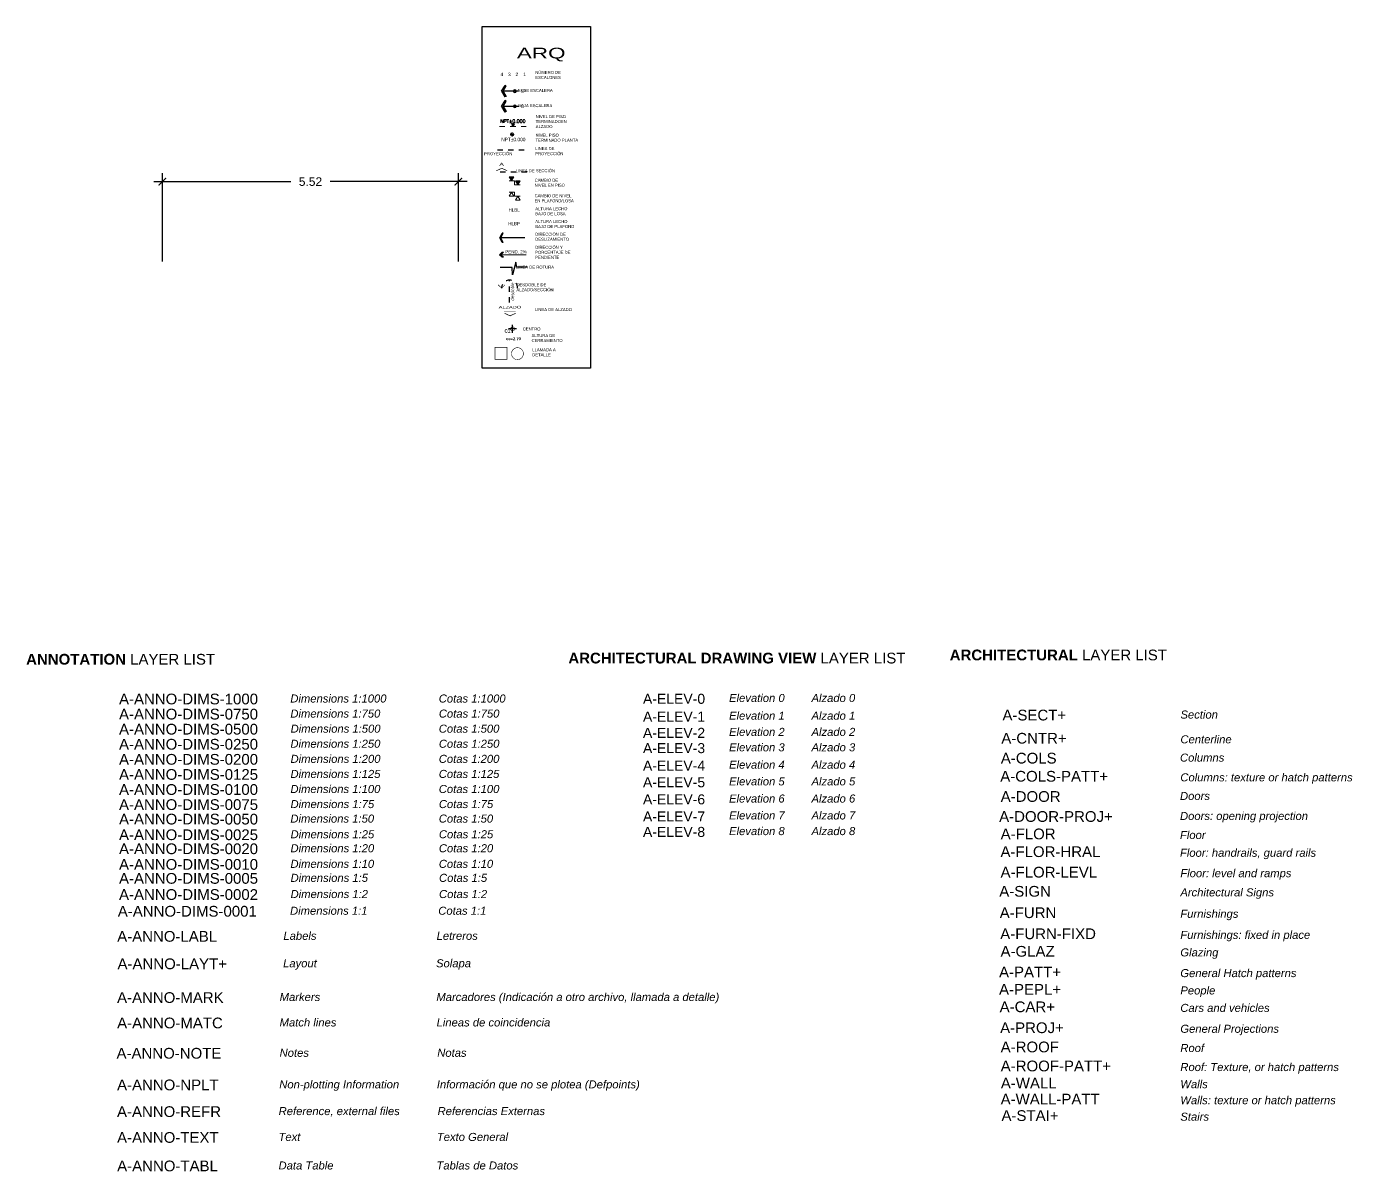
# Model space of a CAD drawing. Header units: metres. Extents: x 2618 to 2886, y 1654 to 1931.
# Drawn here: x 2834.36 to 2859.09, y 1714.72 to 1736.07 of the extents above; entities that cross this region are included whole.
import ezdxf
from ezdxf.enums import TextEntityAlignment as Align

# ---------------------------------------------------------------- set-up
doc = ezdxf.new("R2010")
doc.units = ezdxf.units.M
doc.header["$PDMODE"] = 35
for name, pattern in [('CENTER2', [28.575, 19.05, -3.175, 3.175, -3.175]), ('HIDDEN', [9.525, 6.35, -3.175]), ('HIDDEN2', [4.7625, 3.175, -1.5875])]:
    doc.linetypes.add(name, pattern=pattern)
for name, color, linetype in [('A-ANNO-DIMS-0001', 2, 'Continuous'), ('A-ANNO-DIMS-0002', 2, 'Continuous'), ('A-ANNO-DIMS-0005', 2, 'Continuous'), ('A-ANNO-DIMS-0010', 2, 'Continuous'), ('A-ANNO-DIMS-0020', 2, 'Continuous'), ('A-ANNO-DIMS-0025', 2, 'Continuous'), ('A-ANNO-DIMS-0050', 2, 'Continuous'), ('A-ANNO-DIMS-0075', 2, 'Continuous'), ('A-ANNO-DIMS-0100', 2, 'Continuous'), ('A-ANNO-DIMS-0125', 2, 'Continuous'), ('A-ANNO-DIMS-0200', 2, 'Continuous'), ('A-ANNO-DIMS-0250', 2, 'Continuous'), ('A-ANNO-DIMS-0500', 2, 'Continuous'), ('A-ANNO-DIMS-0750', 2, 'Continuous'), ('A-ANNO-DIMS-1000', 2, 'Continuous'), ('A-ANNO-LABL', 3, 'Continuous'), ('A-ANNO-LAYT+', 3, 'Continuous'), ('A-ANNO-MARK', 30, 'HIDDEN'), ('A-ANNO-MATC', 8, 'HIDDEN'), ('A-ANNO-REFR', 9, 'Continuous'), ('A-ANNO-TABL', 3, 'Continuous'), ('A-ANNO-TEXT', 3, 'Continuous'), ('A-CAR+', 8, 'Continuous'), ('A-CNTR+', 1, 'HIDDEN'), ('A-COLS', 6, 'Continuous'), ('A-COLS-PATT+', 8, 'Continuous'), ('A-DOOR', 1, 'Continuous'), ('A-DOOR-PROJ+', 1, 'HIDDEN'), ('A-ELEV0', 7, 'Continuous'), ('A-ELEV1', 6, 'Continuous'), ('A-ELEV2', 4, 'Continuous'), ('A-ELEV3', 2, 'Continuous'), ('A-ELEV4', 3, 'Continuous'), ('A-ELEV5', 5, 'Continuous'), ('A-ELEV6', 1, 'Continuous'), ('A-ELEV7', 8, 'Continuous'), ('A-ELEV8', 9, 'Continuous'), ('A-FLOR-HRAL', 1, 'Continuous'), ('A-FURN', 1, 'Continuous'), ('A-FURN-FIXD', 8, 'Continuous'), ('A-GLAZ', 150, 'Continuous'), ('A-PATT+', 8, 'Continuous'), ('A-PEPL+', 8, 'Continuous'), ('A-PROJ+', 1, 'HIDDEN'), ('A-ROOF', 6, 'Continuous'), ('A-ROOF-PATT+', 8, 'Continuous'), ('A-SECT+', 3, 'Continuous'), ('A-SIGN', 3, 'Continuous'), ('A-STAI', 5, 'Continuous'), ('A-WALL', 6, 'Continuous'), ('A-WALL-PATT', 8, 'Continuous')]:
    doc.layers.add(name, color=color, linetype=linetype)
for name, color, linetype, lineweight in [('A-ANNO-NOTE', 3, 'Continuous', 0), ('A-FLOR', 192, 'Continuous', 13), ('A-FLOR-LEVL', 51, 'Continuous', 9)]:
    doc.layers.add(name, color=color, linetype=linetype, lineweight=lineweight)
doc.layers.add('A-ANNO-NPLT', color=7, linetype='Continuous', lineweight=0, plot=False)
doc.styles.add('ACABADOS', font='arial.ttf')
doc.styles.add('Arial', font='arial.ttf', dxfattribs={"height": 0.24})
doc.styles.add('BOLD', font='bold.shx', dxfattribs={"width": 1.5})
doc.styles.add('R', font='romans.shx')
doc.styles.add('RomanS', font='romans.shx')
doc.styles.add('SANSERIF', font='sanss___.ttf', dxfattribs={"width": 1.5, "height": 0.1})
doc.dimstyles.new('100', dxfattribs={"dimtxt": 0.16, "dimasz": 0.14, "dimexe": 0.16, "dimexo": 0.01, "dimgap": 0.16, "dimtad": 0, "dimtih": 1, "dimtoh": 1, "dimzin": 1, "dimdsep": 46, "dimtxsty": 'ACABADOS', "dimblk": 'ARCHTICK', "dimcen": 0.16, "dimdle": 0.16, "dimclrd": 1, "dimclre": 8, "dimclrt": 2, "dimadec": 1, "dimazin": 0, "dimtp": 1.2, "dimtm": 0.6, "dimtfac": 1, "dimtix": 1, "dimtmove": 2, "dimatfit": 3, "dimldrblk": 'ARCHTICK', "dimfxl": 1, "dimtolj": 1, "dimtzin": 1, "dimarcsym": 0})

# ---------------------------------------------------------------- blocks, each defined once
blk = doc.blocks.new('_ArchTick')
at = {"color": 0, "linetype": 'ByBlock', "const_width": 0.15}
blk.add_lwpolyline([(-0.5, -0.5), (0.5, 0.5)], dxfattribs=at)
blk = doc.blocks.new('*D385')
at = {"layer": 'A-ANNO-DIMS-0100', "color": 8, "linetype": 'HIDDEN', "lineweight": -2, "transparency": 16777216}
for p, q in [((2836.899, 1731.687), (2836.899, 1733.336)), ((2842.42, 1731.687), (2842.42, 1733.336))]:
    blk.add_line(p, q, dxfattribs=at)
at = {"layer": 'A-ANNO-DIMS-0100', "color": 1, "lineweight": -2, "transparency": 16777216}
for p, q in [((2836.739, 1733.176), (2839.293, 1733.176)), ((2842.58, 1733.176), (2840.027, 1733.176))]:
    blk.add_line(p, q, dxfattribs=at)
at = {"layer": 'Defpoints', "color": 0, "transparency": 16777216}
for p in [(2842.42, 1733.176), (2836.899, 1731.677), (2842.42, 1731.677)]:
    blk.add_point(p, dxfattribs=at)
at = {"layer": 'A-ANNO-DIMS-0100', "color": 1, "lineweight": -2, "transparency": 16777216, "xscale": 0.14, "yscale": 0.14, "zscale": 0.14, "rotation": 180}
blk.add_blockref('_ArchTick', (2836.899, 1733.176), dxfattribs=at)
at = {"layer": 'A-ANNO-DIMS-0100', "color": 1, "lineweight": -2, "transparency": 16777216, "xscale": 0.14, "yscale": 0.14, "zscale": 0.14}
blk.add_blockref('_ArchTick', (2842.42, 1733.176), dxfattribs=at)
at = {"layer": 'A-ANNO-DIMS-0100', "color": 2, "transparency": 16777216, "insert": (2839.66, 1733.176), "char_height": 0.16, "attachment_point": 5, "style": 'ACABADOS'}
blk.add_mtext('\\A1;5.52', dxfattribs=at)
blk = doc.blocks.new('NIVEL-P')
for p, q in [((-0.095, 0), (0.095, 0)), ((0, 0.095), (0, -0.095))]:
    blk.add_line(p, q)
at = {"const_width": 0.08}
for points in [[(0, 0.04, 0.414214), (-0.04, 0, 1)], [(0, -0.04, 0.414214), (0.04, 0, 1)]]:
    blk.add_lwpolyline(points, format="xyb", dxfattribs=at)
blk.add_circle((0, 0), 0.0799)
at = {"style": 'RomanS'}
blk.add_attdef('NIVEL', text='', height=0.15, dxfattribs=at).set_placement((0.022, 0.197), align=Align.MIDDLE_CENTER)
blk = doc.blocks.new('ARROW_02-flat-1')
for p, q in [((-0.215, 0.649), (-0.446, 0.389)), ((-0.4, 0.348), (-0.446, 0.389)), ((-0.192, 0.581), (-0.4, 0.348)), ((-0.215, 0.649), (0.126, 0.579)), ((0.061, -0.185), (-0.192, 0.581)), ((-0.192, 0.581), (0.113, 0.518)), ((0.113, 0.518), (0.126, 0.579))]:
    blk.add_line(p, q)
blk.add_ellipse((0, 0), major_axis=(0.0002, 0.0624), ratio=1, start_param=0.322842, end_param=6.606027)
blk = doc.blocks.new('Flecha4')
for p, q in [((0, 0), (2.5, 0)), ((2.14, 0.47), (2.26, 0.47)), ((2.14, 0.47), (2.38, 0)), ((2.38, 0), (2.14, -0.47)), ((2.26, 0.47), (2.49, 0)), ((2.49, 0), (2.26, -0.47)), ((2.14, -0.47), (2.26, -0.47))]:
    blk.add_line(p, q)
for points in [[(2.14, 0.47), (2.38, 0), (2.26, 0.47), (2.49, 0)], [(2.14, -0.47), (2.38, 0), (2.26, -0.47), (2.49, 0)]]:
    blk.add_solid(points)
blk = doc.blocks.new('*X378')
at = {"color": 0}
for p, q in [((24.34, -62.61), (24.46, -62.61)), ((24.34, -62.62), (24.45, -62.62)), ((24.35, -62.63), (24.45, -62.63)), ((24.35, -62.64), (24.44, -62.64)), ((24.36, -62.65), (24.44, -62.65)), ((24.37, -62.66), (24.43, -62.66)), ((24.37, -62.67), (24.42, -62.67)), ((24.38, -62.68), (24.42, -62.68)), ((24.38, -62.69), (24.41, -62.69)), ((24.39, -62.7), (24.41, -62.7)), ((24.39, -62.71), (24.4, -62.71))]:
    blk.add_line(p, q, dxfattribs=at)
blk = doc.blocks.new('niv2')
for p, q in [((-0.2, 0.34), (0.2, 0.34)), ((-0.15, 0.1), (0.15, 0.1))]:
    blk.add_line(p, q)
at = {"linetype": 'Continuous'}
blk.add_line((0, 0.43), (0, -0.06), dxfattribs=at)
for points in [[(0, -0.01), (-0.2, 0.34)], [(0, -0.01), (0.2, 0.34)]]:
    blk.add_lwpolyline(points)
blk.add_blockref('*X378', (-24.4, 62.71))
blk = doc.blocks.new('*U380')
at = {"linetype": 'Continuous', "xscale": 0.2165063509462422, "yscale": 0.2165063509462422, "zscale": 0.2165063509462422}
blk.add_blockref('niv2', (0.001, 0.001), dxfattribs=at)
at = {"style": 'BOLD', "width": 1.5}
blk.add_attdef('ESPACIO2', text='', height=0.1, rotation=0.0025, dxfattribs=at).set_placement((-0.032, 0.223), align=Align.CENTER)
at = {"style": 'R'}
blk.add_attdef('NIVEL', text='', height=0.1, rotation=0, dxfattribs=at).set_placement((0, 0.1), align=Align.CENTER)
blk = doc.blocks.new('CAMBIONIVEL')
h = blk.add_hatch(color=256)
h.paths.add_polyline_path([(-0.036, 0.15), (-0.209, 0.15), (-0.123, 0)])
h.paths.add_polyline_path([(0.036, 0), (0.209, 0), (0.123, -0.15)])
for p, q in [((0, 0), (-0.209, 0)), ((0, 0), (0, -0.15)), ((0.209, -0.15), (0, -0.15))]:
    blk.add_line(p, q)
for points in [[(-0.036, 0.15), (-0.209, 0.15), (-0.123, 0), (-0.036, 0.15)], [(0.036, 0), (0.209, 0), (0.123, -0.15), (0.036, 0)]]:
    blk.add_lwpolyline(points)
blk = doc.blocks.new('PLARNIV')
for p, q in [((0, 0.075), (-0.209, 0.075)), ((0, 0.075), (0, -0.075)), ((0.209, -0.075), (0, -0.075))]:
    blk.add_line(p, q)
for points in [[(-0.036, 0.224), (-0.209, 0.224), (-0.123, 0.075), (-0.036, 0.224)], [(0.036, 0.075), (0.209, 0.075), (0.123, -0.075), (0.036, 0.075)]]:
    blk.add_lwpolyline(points)
blk = doc.blocks.new('CENTRO DE TRAZO')
for p, q in [((0.15, 0), (-0.15, 0)), ((0, -0.15), (0, 0.15))]:
    blk.add_line(p, q)
at = {"const_width": 0.02}
blk.add_lwpolyline([(0, -0.075, 1), (0, 0.075, 1), (0, -0.075, -0.267949)], format="xyb", dxfattribs=at)

msp = doc.modelspace()

# ---------------------------------------------------------------- linework, layer by layer
msp.add_lwpolyline([(2842.861, 1736.069), (2844.881, 1736.069), (2844.881, 1729.7), (2842.861, 1729.7)], close=True)
at = {"layer": 'A-ANNO-MARK', "ltscale": 0.01, "const_width": 0.01}
msp.add_lwpolyline([(2843.324, 1730.086), (2843.102, 1730.086), (2843.102, 1729.863), (2843.324, 1729.863)], close=True, dxfattribs=at)
msp.add_lwpolyline([(2843.409, 1729.974, 1.042818), (2843.631, 1729.973, 0.95894), (2843.409, 1729.974, -0.57735)], format="xyb", dxfattribs=at)
at = {"layer": 'A-FLOR-LEVL', "color": 8, "linetype": 'HIDDEN', "ltscale": 0.01}
msp.add_lwpolyline([(2843.187, 1734.207), (2843.684, 1734.207)], dxfattribs=at)
at = {"layer": 'A-PROJ+', "ltscale": 0.01, "elevation": 0}
msp.add_lwpolyline([(2843.148, 1733.77), (2843.691, 1733.77)], dxfattribs=at)
at = {"layer": 'A-SECT+', "linetype": 'CENTER2', "ltscale": 0.005}
msp.add_line((2843.696, 1733.353, 0), (2843.128, 1733.353, 0), dxfattribs=at)
at = {"layer": 'A-SECT+', "linetype": 'CENTER2', "ltscale": 0.5, "extrusion": (1.23089e-09, -6.86245e-18, 1), "const_width": 0.0127, "elevation": 0}
msp.add_lwpolyline([(2843.328, 1733.38), (2843.228, 1733.425), (2843.128, 1733.38)], dxfattribs=at)
at = {"layer": 'A-SIGN', "linetype": 'HIDDEN2', "ltscale": 0.02}
msp.add_line((2843.374, 1730.92), (2843.374, 1731.34), dxfattribs=at)
at = {"layer": 'A-SIGN', "color": 3}
msp.add_lwpolyline([(2843.705, 1731.58), (2843.507, 1731.579), (2843.489, 1731.675), (2843.428, 1731.44), (2843.422, 1731.578), (2843.197, 1731.577)], dxfattribs=at)
at = {"layer": 'A-SIGN', "const_width": 0.0105}
msp.add_lwpolyline([(2843.288, 1731.253), (2843.224, 1731.19), (2843.16, 1731.253)], dxfattribs=at)
at = {"layer": 'A-SIGN', "linetype": 'CENTER2', "ltscale": 0.02, "const_width": 0.004, "elevation": 0}
msp.add_lwpolyline([(2843.271, 1730.75), (2843.487, 1730.75)], dxfattribs=at)
at = {"layer": 'A-SIGN', "linetype": 'CENTER2', "ltscale": 0.5, "const_width": 0.0133, "elevation": 0}
msp.add_lwpolyline([(2843.487, 1730.722), (2843.383, 1730.674), (2843.278, 1730.722)], dxfattribs=at)
at = {"layer": 'A-SIGN', "linetype": 'HIDDEN2', "ltscale": 0.02}
msp.add_arc((2843.374, 1731.19), 0.15, 0, 180, dxfattribs=at)

# ---------------------------------------------------------------- block references
at = {"layer": 'A-FLOR-LEVL', "linetype": 'ByBlock', "xscale": 0.6399663136021293, "yscale": 0.6399663136021293, "zscale": 0.6399663136021293, "rotation": 1.039457737735637e-05}
msp.add_blockref('*U380', (2843.436, 1734.207), dxfattribs=at).add_auto_attribs({'NIVEL': 'NPT±0.000'})
at = {"layer": 'A-FLOR-LEVL', "linetype": 'ByBlock'}
ref = msp.add_blockref('NIVEL-P', (2843.421, 1734.057), dxfattribs=dict(at, xscale=0.3839253098614788, yscale=0.3839253098614788, zscale=0.3839253098614788))
ref.add_attrib('NIVEL', 'NPT±0.000', dxfattribs={"layer": '0', "height": 0.064, "style": 'Arial'}).set_placement((2843.218, 1733.962), align=Align.MIDDLE_LEFT)
at = {"layer": 'A-FLOR-LEVL', "ltscale": 0.025, "xscale": 0.5, "yscale": 0.5, "zscale": 0.5}
msp.add_blockref('CAMBIONIVEL', (2843.468, 1733.189), dxfattribs=at)
at = {"layer": 'A-FLOR-LEVL', "xscale": 0.5021291520607075, "yscale": 0.5021291520607075, "zscale": 0.5021291520607075, "rotation": 180}
msp.add_blockref('PLARNIV', (2843.468, 1732.943), dxfattribs=at)
at = {"layer": 'A-FLOR-LEVL', "xscale": -0.2, "yscale": 0.1, "zscale": 0.1}
msp.add_blockref('Flecha4', (2843.685, 1731.812, 0), dxfattribs=at)
at = {"layer": 'A-SIGN'}
for name, p, xscale, yscale, zscale, rotation in [('ARROW_02-flat-1', (2843.471, 1734.863), -0.3594197675707428, 0.3594197675707429, 0.3594197675707429, 108.3018248098176), ('ARROW_02-flat-1', (2843.471, 1734.578), -0.3594197675707428, 0.3594197675707429, 0.3594197675707429, 108.3018248098176), ('Flecha4', (2843.657, 1732.13), 0.1874999999999999, 0.1874999999999999, 0.001, 179.9999990362901)]:
    msp.add_blockref(name, p, dxfattribs=dict(at, xscale=xscale, yscale=yscale, zscale=zscale, rotation=rotation))
at = {"layer": 'A-SIGN', "xscale": 0.5, "yscale": 0.5, "zscale": 0.5}
msp.add_blockref('CENTRO DE TRAZO', (2843.429, 1730.43), dxfattribs=at)

# ---------------------------------------------------------------- texts
at = {"attachment_point": 2, "style": 'SANSERIF'}
for s, insert, char_height, width in [('ARQ', (2843.963, 1735.673), 0.2, 0.92525), ('{\\fSansSerif|b1|i0|c2|p2;\\W1;ANNOTATION\\fSansSerif|b0|i0|c2|p2; LAYER LIST}', (2836.119, 1724.37), 0.2, 5.25423), ('{\\fSansSerif|b1|i0|c2|p2;\\W1;ARCHITECTURAL DRAWING VIEW\\fSansSerif|b0|i0|c2|p2; LAYER LIST}', (2847.613, 1724.392), 0.2, 7.133), ('{\\fSansSerif|b1|i0|c2|p2;\\W1;ARCHITECTURAL\\fSansSerif|b0|i0|c2|p2; LAYER LIST}', (2853.607, 1724.45), 0.2, 4.11335), ('{\\fArial|b0|i1|c0|p34;\\W1;Dimensions 1:1000}', (2840.181, 1723.613), 0.15, 2.59967), ('{\\fArial|b0|i1|c0|p34;\\W1;Cotas 1:1000}', (2842.676, 1723.613), 0.15, 1.26632), ('{\\fArial|b0|i1|c0|p34;\\W1;Elevation 0}', (2847.985, 1723.623), 0.15, 1.20552), ('{\\fArial|b0|i1|c0|p34;\\W1;Alzado 0}', (2849.412, 1723.623), 0.15, 1.02189), ('{\\fArial|b0|i1|c0|p34;\\W1;Dimensions 1:750}', (2840.124, 1723.332), 0.15, 2.59967), ('{\\fArial|b0|i1|c0|p34;\\W1;Cotas 1:750}', (2842.619, 1723.332), 0.15, 1.20382), ('{\\fArial|b0|i1|c0|p34;\\W1;Elevation 1}', (2847.985, 1723.293), 0.15, 1.20552), ('{\\fArial|b0|i1|c0|p34;\\W1;Alzado 1}', (2849.412, 1723.293), 0.15, 1.02189), ('\\pxql;{\\fArial|b0|i1|c0|p34;\\W1;Section}', (2857.081, 1723.314), 0.15, 2.39229), ('{\\fArial|b0|i1|c0|p34;\\W1;Dimensions 1:500}', (2840.128, 1723.051), 0.15, 2.59967), ('{\\fArial|b0|i1|c0|p34;\\W1;Cotas 1:500}', (2842.618, 1723.051), 0.15, 1.16383), ('{\\fArial|b0|i1|c0|p34;\\W1;Elevation 2}', (2847.985, 1722.991), 0.15, 1.20552), ('{\\fArial|b0|i1|c0|p34;\\W1;Alzado 2}', (2849.412, 1722.991), 0.15, 1.02189), ('\\pxql;{\\fArial|b0|i1|c0|p34;\\W1;Centerline}', (2856.524, 1722.852), 0.15, 1.27927), ('{\\fArial|b0|i1|c0|p34;\\W1;Dimensions 1:250}', (2840.125, 1722.77), 0.15, 2.59967), ('{\\fArial|b0|i1|c0|p34;\\W1;Cotas 1:250}', (2842.619, 1722.77), 0.15, 1.17716), ('{\\fArial|b0|i1|c0|p34;\\W1;Elevation 3}', (2847.985, 1722.703), 0.15, 1.20552), ('{\\fArial|b0|i1|c0|p34;\\W1;Alzado 3}', (2849.412, 1722.703), 0.15, 1.02189), ('{\\fArial|b0|i1|c0|p34;\\W1;Dimensions 1:200}', (2840.127, 1722.488), 0.15, 2.59967), ('{\\fArial|b0|i1|c0|p34;\\W1;Cotas 1:200}', (2842.618, 1722.488), 0.15, 1.19049), ('{\\fArial|b0|i1|c0|p34;\\W1;Elevation 4}', (2847.985, 1722.379), 0.15, 1.20552), ('{\\fArial|b0|i1|c0|p34;\\W1;Alzado 4}', (2849.412, 1722.379), 0.15, 1.02189), ('\\pxql;{\\fArial|b0|i1|c0|p34;\\W1;Columns}', (2857.496, 1722.511), 0.15, 3.23987), ('{\\fArial|b0|i1|c0|p34;\\W1;Dimensions 1:125}', (2840.126, 1722.207), 0.15, 2.59967), ('{\\fArial|b0|i1|c0|p34;\\W1;Cotas 1:125}', (2842.618, 1722.207), 0.15, 1.17716), ('\\pxql;{\\fArial|b0|i1|c0|p34;\\W1;Columns: texture or hatch patterns}', (2858.07, 1722.143), 0.15, 4.37498), ('{\\fArial|b0|i1|c0|p34;\\W1;Dimensions 1:100}', (2840.125, 1721.926), 0.15, 2.59967), ('{\\fArial|b0|i1|c0|p34;\\W1;Cotas 1:100}', (2842.618, 1721.926), 0.15, 1.17716), ('{\\fArial|b0|i1|c0|p34;\\W1;Elevation 5}', (2847.985, 1722.068), 0.15, 1.20552), ('{\\fArial|b0|i1|c0|p34;\\W1;Alzado 5}', (2849.412, 1722.068), 0.15, 1.02189), ('{\\fArial|b0|i1|c0|p34;\\W1;Dimensions 1:75}', (2840.068, 1721.645), 0.15, 2.59967), ('{\\fArial|b0|i1|c0|p34;\\W1;Cotas 1:75}', (2842.561, 1721.645), 0.15, 1.07051), ('{\\fArial|b0|i1|c0|p34;\\W1;Elevation 6}', (2847.985, 1721.748), 0.15, 1.20552), ('{\\fArial|b0|i1|c0|p34;\\W1;Alzado 6}', (2849.412, 1721.748), 0.15, 1.02189), ('\\pxql;{\\fArial|b0|i1|c0|p34;\\W1;Doors}', (2857.496, 1721.796), 0.15, 3.23987), ('{\\fArial|b0|i1|c0|p34;\\W1;Dimensions 1:50}', (2840.066, 1721.374), 0.15, 2.59967), ('{\\fArial|b0|i1|c0|p34;\\W1;Cotas 1:50}', (2842.56, 1721.374), 0.15, 1.0705), ('{\\fArial|b0|i1|c0|p34;\\W1;Elevation 7}', (2847.985, 1721.433), 0.15, 1.20552), ('{\\fArial|b0|i1|c0|p34;\\W1;Alzado 7}', (2849.412, 1721.433), 0.15, 1.02189), ('\\pxql;{\\fArial|b0|i1|c0|p34;\\W1;Doors: opening projection}', (2857.496, 1721.423), 0.15, 3.23987), ('{\\fArial|b0|i1|c0|p34;\\W1;Elevation 8}', (2847.985, 1721.141), 0.15, 1.20552), ('{\\fArial|b0|i1|c0|p34;\\W1;Alzado 8}', (2849.412, 1721.141), 0.15, 1.02189), ('{\\fArial|b0|i1|c0|p34;\\W1;Dimensions 1:25}', (2840.069, 1721.082), 0.15, 2.59967), ('{\\fArial|b0|i1|c0|p34;\\W1;Cotas 1:25}', (2842.562, 1721.082), 0.15, 1.05717), ('\\pxql;{\\fArial|b0|i1|c0|p34;\\W1;Floor}', (2857.496, 1721.068), 0.15, 3.23987), ('{\\fArial|b0|i1|c0|p34;\\W1;Dimensions 1:20}', (2840.068, 1720.821), 0.15, 2.59967), ('{\\fArial|b0|i1|c0|p34;\\W1;Cotas 1:20}', (2842.561, 1720.821), 0.15, 1.05717), ('\\pxql;{\\fArial|b0|i1|c0|p34;\\W1;Floor: handrails, guard rails}', (2857.496, 1720.737), 0.15, 3.23987), ('{\\fArial|b0|i1|c0|p34;\\W1;Dimensions 1:10}', (2840.067, 1720.53), 0.15, 2.59967), ('{\\fArial|b0|i1|c0|p34;\\W1;Cotas 1:10}', (2842.56, 1720.53), 0.15, 1.04384), ('\\pxql;{\\fArial|b0|i1|c0|p34;\\W1;Floor: level and ramps}', (2858.07, 1720.356), 0.15, 4.37498), ('{\\fArial|b0|i1|c0|p34;\\W1;Dimensions 1:5}', (2840.011, 1720.269), 0.15, 2.59967), ('{\\fArial|b0|i1|c0|p34;\\W1;Cotas 1:5}', (2842.506, 1720.269), 0.15, 0.93719), ('{\\fArial|b0|i1|c0|p34;\\W1;Dimensions 1:2}', (2840.011, 1719.967), 0.15, 2.59967), ('{\\fArial|b0|i1|c0|p34;\\W1;Cotas 1:2}', (2842.506, 1719.967), 0.15, 0.93719), ('\\pxql;{\\fArial|b0|i1|c0|p34;\\W1;Architectural Signs}', (2858.07, 1719.998), 0.15, 4.37498), ('{\\fArial|b0|i1|c0|p34;\\W1;Dimensions 1:1}', (2840.001, 1719.656), 0.15, 2.59967), ('{\\fArial|b0|i1|c0|p34;\\W1;Cotas 1:1}', (2842.492, 1719.656), 0.15, 0.93719), ('\\pxql;{\\fArial|b0|i1|c0|p34;\\W1;Furnishings}', (2858.07, 1719.599), 0.15, 4.37498), ('{\\fArial|b0|i1|c0|p34;\\W1;Labels}', (2839.464, 1719.188), 0.15, 0.86939), ('{\\fArial|b0|i1|c0|p34;\\W1;Letreros}', (2842.397, 1719.188), 0.15, 0.87886), ('\\pxql;{\\fArial|b0|i1|c0|p34;\\W1;Furnishings: fixed in place}', (2858.07, 1719.206), 0.15, 4.37498), ('\\pxql;{\\fArial|b0|i1|c0|p34;\\W1;Glazing}', (2858.07, 1718.879), 0.15, 4.37498), ('{\\fArial|b0|i1|c0|p34;\\W1;Layout}', (2839.464, 1718.676), 0.15, 0.86939), ('{\\fArial|b0|i1|c0|p34;\\W1;Solapa}', (2842.328, 1718.676), 0.15, 0.87886), ('\\pxql;{\\fArial|b0|i1|c0|p34;\\W1;General Hatch patterns}', (2858.07, 1718.493), 0.15, 4.37498), ('\\pxql;{\\fArial|b0|i1|c0|p34;\\W1;People}', (2858.07, 1718.17), 0.15, 4.37498), ('{\\fArial|b0|i1|c0|p34;\\W1;Markers}', (2839.464, 1718.047), 0.15, 0.86939), ('{\\fArial|b0|i1|c0|p34;\\W1;Marcadores (Indicación a otro archivo, llamada a detalle)}', (2844.646, 1718.047), 0.15, 5.29259), ('\\pxql;{\\fArial|b0|i1|c0|p34;\\W1;Cars and vehicles}', (2858.07, 1717.844), 0.15, 4.37498), ('{\\fArial|b0|i1|c0|p34;\\W1;Match lines}', (2839.614, 1717.573), 0.15, 1.07275), ('{\\fArial|b0|i1|c0|p34;\\W1;Lineas de coincidencia}', (2843.072, 1717.573), 0.15, 2.23507), ('\\pxql;{\\fArial|b0|i1|c0|p34;\\W1;General Projections}', (2858.07, 1717.455), 0.15, 4.37498), ('{\\fArial|b0|i1|c0|p34;\\W1;Notes}', (2839.358, 1717.007), 0.15, 0.58978), ('{\\fArial|b0|i1|c0|p34;\\W1;Notas}', (2842.298, 1717.007), 0.15, 0.5556), ('\\pxql;{\\fArial|b0|i1|c0|p34;\\W1;Roof}', (2858.07, 1717.096), 0.15, 4.37498), ('\\pxql;{\\fArial|b0|i1|c0|p34;\\W1;Roof: Texture, or hatch patterns}', (2858.07, 1716.741), 0.15, 4.37498), ('{\\fArial|b0|i1|c0|p34;\\W1;Non-plotting Information}', (2840.196, 1716.418), 0.15, 2.40347), ('{\\fArial|b0|i1|c0|p34;\\W1;Información que no se plotea (Defpoints)}', (2843.909, 1716.418), 0.15, 4.3711), ('\\pxql;{\\fArial|b0|i1|c0|p34;\\W1;Walls}', (2858.07, 1716.422), 0.15, 4.37498), ('{\\fArial|b0|i1|c0|p34;\\W1;Reference, external files}', (2840.196, 1715.92), 0.15, 2.40347), ('\\pxql;{\\fArial|b0|i1|c0|p34;\\W1;Referencias Externas}', (2843.414, 1715.92), 0.15, 2.76626), ('\\pxql;{\\fArial|b0|i1|c0|p34;\\W1;Walls: texture or hatch patterns}', (2858.07, 1716.123), 0.15, 4.37498), ('\\pxql;{\\fArial|b0|i1|c0|p34;\\W1;Stairs}', (2858.07, 1715.816), 0.15, 4.37498), ('{\\fArial|b0|i1|c0|p34;\\W1;Text}', (2839.268, 1715.438), 0.15, 0.58978), ('{\\fArial|b0|i1|c0|p34;\\W1;Texto General}', (2842.681, 1715.438), 0.15, 1.41523), ('{\\fArial|b0|i1|c0|p34;\\W1;Data Table}', (2839.577, 1714.906), 0.15, 1.0246), ('{\\fArial|b0|i1|c0|p34;\\W1;Tablas de Datos}', (2842.772, 1714.906), 0.15, 1.60512)]:
    msp.add_mtext(s, dxfattribs=dict(at, insert=insert, char_height=char_height, width=width))
at = {"linetype": 'ByBlock', "char_height": 0.056, "attachment_point": 5, "style": 'Arial'}
for s, insert, width in [('\\pxql;NÚMERO DE ESCALONES', (2844.201, 1735.166), 0.69833), ('\\pxql;NIVEL DE PISO TERMINADOEN ALZADO', (2844.228, 1734.295), 0.735), ('\\pxql;NIVEL PISO TERMINADO PLANTA', (2844.257, 1733.996), 0.80093), ('\\pxql;LINEA DE PROYECCIÓN', (2844.051, 1733.744), 0.39677), ('\\pxql;CAMBIO DE NIVEL EN PISO', (2844.134, 1733.156), 0.58598), ('\\pxql;CAMBIO DE NIVEL EN PLAFOND/LOSA', (2844.241, 1732.866), 0.80128), ('\\pxql;ALTURA LECHO BAJO DE LOSA', (2844.23, 1732.625), 0.75566), ('\\pxql;ALTURA LECHO BAJO DE PLAFOND', (2844.237, 1732.385), 0.76868), ('\\pxql;DIRECCIÓN DE DESLIZAMIENTO', (2844.165, 1732.148), 0.62566), ('\\pxql;DIRECCIÓN Y PORCENTAJE DE PENDIENTE', (2844.181, 1731.858), 0.65826), ('\\pxql;LINEA DE ALZADO', (2844.194, 1730.789), 0.69716), ('\\pxql;ALTURA DE CERRAMIENTO', (2844.099, 1730.258), 0.63065), ('\\pxql;LLAMADA A DETALLE', (2844.139, 1729.995), 0.68723)]:
    msp.add_mtext(s, dxfattribs=dict(at, insert=insert, width=width))
for s, insert in [('\\pxql;SUBE ESCALERA', (2843.852, 1734.877)), ('\\pxql;BAJA ESCALERA', (2843.852, 1734.593)), ('\\pxql;LINEA DE SECCIÓN', (2843.852, 1733.38)), ('\\pxql;LINEA DE ROTURA', (2843.847, 1731.581)), ('\\pxql;DESDOBLE DE ^JALZADO/SECCIÓN', (2843.847, 1731.207)), ('\\pxql;CENTRO', (2843.784, 1730.428))]:
    msp.add_mtext(s, dxfattribs=dict(at, insert=insert))
at = {"layer": 'A-ANNO-DIMS-0001', "insert": (2837.363, 1719.671), "char_height": 0.2, "width": 2.57616, "attachment_point": 2, "style": 'SANSERIF'}
msp.add_mtext('{\\fArial|b0|i0|c0|p34;\\W1;A\\fSansSerif|b0|i0|c2|p2;-ANNO-DIMS-0001}', dxfattribs=at)
at = {"layer": 'A-ANNO-DIMS-0002', "insert": (2837.386, 1719.983), "char_height": 0.2, "width": 2.57616, "attachment_point": 2, "style": 'SANSERIF'}
msp.add_mtext('{\\fArial|b0|i0|c0|p34;\\W1;A\\fSansSerif|b0|i0|c2|p2;-ANNO-DIMS-0002}', dxfattribs=at)
at = {"layer": 'A-ANNO-DIMS-0005', "insert": (2837.386, 1720.284), "char_height": 0.2, "width": 2.57616, "attachment_point": 2, "style": 'SANSERIF'}
msp.add_mtext('{\\fArial|b0|i0|c0|p34;\\W1;A\\fSansSerif|b0|i0|c2|p2;-ANNO-DIMS-0005}', dxfattribs=at)
at = {"layer": 'A-ANNO-DIMS-0010', "insert": (2837.386, 1720.545), "char_height": 0.2, "width": 2.57616, "attachment_point": 2, "style": 'SANSERIF'}
msp.add_mtext('{\\fArial|b0|i0|c0|p34;\\W1;A\\fSansSerif|b0|i0|c2|p2;-ANNO-DIMS-0010}', dxfattribs=at)
at = {"layer": 'A-ANNO-DIMS-0020', "insert": (2837.386, 1720.836), "char_height": 0.2, "width": 2.57616, "attachment_point": 2, "style": 'SANSERIF'}
msp.add_mtext('{\\fArial|b0|i0|c0|p34;\\W1;A\\fSansSerif|b0|i0|c2|p2;-ANNO-DIMS-0020}', dxfattribs=at)
at = {"layer": 'A-ANNO-DIMS-0025', "insert": (2837.386, 1721.098), "char_height": 0.2, "width": 2.57616, "attachment_point": 2, "style": 'SANSERIF'}
msp.add_mtext('{\\fArial|b0|i0|c0|p34;\\W1;A\\fSansSerif|b0|i0|c2|p2;-ANNO-DIMS-0025}', dxfattribs=at)
at = {"layer": 'A-ANNO-DIMS-0050', "insert": (2837.386, 1721.389), "char_height": 0.2, "width": 2.57616, "attachment_point": 2, "style": 'SANSERIF'}
msp.add_mtext('{\\fArial|b0|i0|c0|p34;\\W1;A\\fSansSerif|b0|i0|c2|p2;-ANNO-DIMS-0050}', dxfattribs=at)
at = {"layer": 'A-ANNO-DIMS-0075', "insert": (2837.386, 1721.66), "char_height": 0.2, "width": 2.57616, "attachment_point": 2, "style": 'SANSERIF'}
msp.add_mtext('{\\fArial|b0|i0|c0|p34;\\W1;A\\fSansSerif|b0|i0|c2|p2;-ANNO-DIMS-0075}', dxfattribs=at)
at = {"layer": 'A-ANNO-DIMS-0100', "insert": (2837.386, 1721.941), "char_height": 0.2, "width": 2.57616, "attachment_point": 2, "style": 'SANSERIF'}
msp.add_mtext('{\\fArial|b0|i0|c0|p34;\\W1;A\\fSansSerif|b0|i0|c2|p2;-ANNO-DIMS-0100}', dxfattribs=at)
at = {"layer": 'A-ANNO-DIMS-0125', "insert": (2837.386, 1722.222), "char_height": 0.2, "width": 2.57616, "attachment_point": 2, "style": 'SANSERIF'}
msp.add_mtext('{\\fArial|b0|i0|c0|p34;\\W1;A\\fSansSerif|b0|i0|c2|p2;-ANNO-DIMS-0125}', dxfattribs=at)
at = {"layer": 'A-ANNO-DIMS-0200', "insert": (2837.386, 1722.504), "char_height": 0.2, "width": 2.57616, "attachment_point": 2, "style": 'SANSERIF'}
msp.add_mtext('{\\fArial|b0|i0|c0|p34;\\W1;A\\fSansSerif|b0|i0|c2|p2;-ANNO-DIMS-0200}', dxfattribs=at)
at = {"layer": 'A-ANNO-DIMS-0250', "insert": (2837.386, 1722.785), "char_height": 0.2, "width": 2.57616, "attachment_point": 2, "style": 'SANSERIF'}
msp.add_mtext('{\\fArial|b0|i0|c0|p34;\\W1;A\\fSansSerif|b0|i0|c2|p2;-ANNO-DIMS-0250}', dxfattribs=at)
at = {"layer": 'A-ANNO-DIMS-0500', "insert": (2837.386, 1723.066), "char_height": 0.2, "width": 2.57616, "attachment_point": 2, "style": 'SANSERIF'}
msp.add_mtext('{\\fArial|b0|i0|c0|p34;\\W1;A\\fSansSerif|b0|i0|c2|p2;-ANNO-DIMS-0500}', dxfattribs=at)
at = {"layer": 'A-ANNO-DIMS-0750', "insert": (2837.386, 1723.347), "char_height": 0.2, "width": 2.57616, "attachment_point": 2, "style": 'SANSERIF'}
msp.add_mtext('{\\fArial|b0|i0|c0|p34;\\W1;A\\fSansSerif|b0|i0|c2|p2;-ANNO-DIMS-0750}', dxfattribs=at)
at = {"layer": 'A-ANNO-DIMS-1000', "insert": (2837.386, 1723.629), "char_height": 0.2, "width": 2.57616, "attachment_point": 2, "style": 'SANSERIF'}
msp.add_mtext('{\\fArial|b0|i0|c0|p34;\\W1;A\\fSansSerif|b0|i0|c2|p2;-ANNO-DIMS-1000}', dxfattribs=at)
at = {"layer": 'A-ANNO-LABL', "insert": (2836.987, 1719.203), "char_height": 0.2, "width": 2.50936, "attachment_point": 2, "style": 'SANSERIF'}
msp.add_mtext('{\\fArial|b0|i0|c0|p34;\\W1;A\\fSansSerif|b0|i0|c2|p2;-ANNO-LABL}', dxfattribs=at)
at = {"layer": 'A-ANNO-LAYT+', "insert": (2837.082, 1718.691), "char_height": 0.2, "width": 2.50936, "attachment_point": 2, "style": 'SANSERIF'}
msp.add_mtext('{\\fArial|b0|i0|c0|p34;\\W1;A\\fSansSerif|b0|i0|c2|p2;-ANNO-LAYT+}', dxfattribs=at)
at = {"layer": 'A-ANNO-MARK', "insert": (2837.047, 1718.062), "char_height": 0.2, "width": 2.50936, "attachment_point": 2, "style": 'SANSERIF'}
msp.add_mtext('{\\fArial|b0|i0|c0|p34;\\W1;A\\fSansSerif|b0|i0|c2|p2;-ANNO-MARK}', dxfattribs=at)
at = {"layer": 'A-ANNO-MATC', "insert": (2837.04, 1717.588), "char_height": 0.2, "width": 2.50936, "attachment_point": 2, "style": 'SANSERIF'}
msp.add_mtext('{\\fArial|b0|i0|c0|p34;\\W1;A\\fSansSerif|b0|i0|c2|p2;-ANNO-MATC}', dxfattribs=at)
at = {"layer": 'A-ANNO-NOTE', "insert": (2837.021, 1717.023), "char_height": 0.2, "width": 2.50936, "attachment_point": 2, "style": 'SANSERIF'}
msp.add_mtext('{\\fArial|b0|i0|c0|p34;\\W1;A\\fSansSerif|b0|i0|c2|p2;-ANNO-NOTE}', dxfattribs=at)
at = {"layer": 'A-ANNO-NPLT', "insert": (2837, 1716.433), "char_height": 0.2, "width": 2.50936, "attachment_point": 2, "style": 'SANSERIF'}
msp.add_mtext('{\\fArial|b0|i0|c0|p34;\\W1;A\\fSansSerif|b0|i0|c2|p2;-ANNO-NPLT}', dxfattribs=at)
at = {"layer": 'A-ANNO-REFR', "insert": (2837.022, 1715.935), "char_height": 0.2, "width": 2.50936, "attachment_point": 2, "style": 'SANSERIF'}
msp.add_mtext('{\\fArial|b0|i0|c0|p34;\\W1;A\\fSansSerif|b0|i0|c2|p2;-ANNO-REFR}', dxfattribs=at)
at = {"layer": 'A-ANNO-TABL', "insert": (2836.994, 1714.922), "char_height": 0.2, "width": 2.50936, "attachment_point": 2, "style": 'SANSERIF'}
msp.add_mtext('{\\fArial|b0|i0|c0|p34;\\W1;A\\fSansSerif|b0|i0|c2|p2;-ANNO-TABL}', dxfattribs=at)
at = {"layer": 'A-ANNO-TEXT', "insert": (2837, 1715.453), "char_height": 0.2, "width": 2.50936, "attachment_point": 2, "style": 'SANSERIF'}
msp.add_mtext('{\\fArial|b0|i0|c0|p34;\\W1;A\\fSansSerif|b0|i0|c2|p2;-ANNO-TEXT}', dxfattribs=at)
at = {"layer": 'A-CAR+', "ltscale": 0.01, "insert": (2853.029, 1717.889), "char_height": 0.2, "width": 2.09726, "attachment_point": 2, "style": 'SANSERIF'}
msp.add_mtext('{\\fArial|b0|i0|c0|p34;\\W1;A-CAR+}', dxfattribs=at)
at = {"layer": 'A-CNTR+', "ltscale": 0.01, "insert": (2853.153, 1722.897), "char_height": 0.2, "width": 2.09726, "attachment_point": 2, "style": 'SANSERIF'}
msp.add_mtext('{\\fArial|b0|i0|c0|p34;\\W1;A-CNTR+}', dxfattribs=at)
at = {"layer": 'A-COLS', "ltscale": 0.01, "insert": (2853.055, 1722.526), "char_height": 0.2, "width": 1.66619, "attachment_point": 2, "style": 'SANSERIF'}
msp.add_mtext('{\\fArial|b0|i0|c0|p34;\\W1;A-COLS}', dxfattribs=at)
at = {"layer": 'A-COLS-PATT+', "ltscale": 0.01, "insert": (2853.573, 1722.188), "char_height": 0.2, "width": 2.09726, "attachment_point": 2, "style": 'SANSERIF'}
msp.add_mtext('\\pxql;{\\fArial|b0|i0|c0|p34;\\W1;A-COLS-PATT+}', dxfattribs=at)
at = {"layer": 'A-DOOR', "ltscale": 0.01, "insert": (2853.091, 1721.811), "char_height": 0.2, "width": 1.66619, "attachment_point": 2, "style": 'SANSERIF'}
msp.add_mtext('{\\fArial|b0|i0|c0|p34;\\W1;A-DOOR}', dxfattribs=at)
at = {"layer": 'A-DOOR-PROJ+', "ltscale": 0.01, "insert": (2853.563, 1721.438), "char_height": 0.2, "width": 2.12801, "attachment_point": 2, "style": 'SANSERIF'}
msp.add_mtext('{\\fArial|b0|i0|c0|p34;\\W1;A-DOOR-PROJ+}', dxfattribs=at)
at = {"layer": 'A-ELEV0', "insert": (2845.861, 1723.626), "char_height": 0.1866, "width": 1.88287, "attachment_point": 1, "style": 'Arial'}
msp.add_mtext('A-ELEV-0', dxfattribs=at)
at = {"layer": 'A-ELEV1', "insert": (2845.861, 1723.293), "char_height": 0.18663, "width": 1.88287, "attachment_point": 1, "style": 'Arial'}
msp.add_mtext('{\\fArial|b0|i0|c238|p34;A-ELEV}-1', dxfattribs=at)
at = {"layer": 'A-ELEV2', "insert": (2845.861, 1722.991), "char_height": 0.18663, "width": 1.88287, "attachment_point": 1, "style": 'Arial'}
msp.add_mtext('{\\fArial|b0|i0|c238|p34;A-ELEV}-2', dxfattribs=at)
at = {"layer": 'A-ELEV3', "insert": (2845.861, 1722.706), "char_height": 0.18663, "width": 1.88287, "attachment_point": 1, "style": 'Arial'}
msp.add_mtext('{\\fArial|b0|i0|c238|p34;A-ELEV}-3', dxfattribs=at)
at = {"layer": 'A-ELEV4', "insert": (2845.861, 1722.379), "char_height": 0.18663, "width": 1.88287, "attachment_point": 1, "style": 'Arial'}
msp.add_mtext('{\\fArial|b0|i0|c238|p34;A-ELEV}-4', dxfattribs=at)
at = {"layer": 'A-ELEV5', "insert": (2845.861, 1722.07), "char_height": 0.18663, "width": 1.88287, "attachment_point": 1, "style": 'Arial'}
msp.add_mtext('{\\fArial|b0|i0|c238|p34;A-ELEV}-5', dxfattribs=at)
at = {"layer": 'A-ELEV6', "insert": (2845.861, 1721.751), "char_height": 0.18663, "width": 1.88287, "attachment_point": 1, "style": 'Arial'}
msp.add_mtext('{\\fArial|b0|i0|c238|p34;A-ELEV}-6', dxfattribs=at)
at = {"layer": 'A-ELEV7', "insert": (2845.861, 1721.432), "char_height": 0.18663, "width": 1.88287, "attachment_point": 1, "style": 'Arial'}
msp.add_mtext('{\\fArial|b0|i0|c238|p34;A-ELEV}-7', dxfattribs=at)
at = {"layer": 'A-ELEV8', "insert": (2845.861, 1721.144), "char_height": 0.18663, "width": 1.88287, "attachment_point": 1, "style": 'Arial'}
msp.add_mtext('{\\fArial|b0|i0|c238|p34;A-ELEV}-8', dxfattribs=at)
at = {"layer": 'A-FLOR', "ltscale": 0.01, "insert": (2853.044, 1721.113), "char_height": 0.2, "width": 1.66619, "attachment_point": 2, "style": 'SANSERIF'}
msp.add_mtext('{\\fArial|b0|i0|c0|p34;\\W1;A-FLOR}', dxfattribs=at)
at = {"layer": 'A-FLOR-HRAL', "ltscale": 0.01, "insert": (2853.46, 1720.782), "char_height": 0.2, "width": 1.66619, "attachment_point": 2, "style": 'SANSERIF'}
msp.add_mtext('{\\fArial|b0|i0|c0|p34;\\W1;A-FLOR-HRAL}', dxfattribs=at)
at = {"layer": 'A-FLOR-LEVL', "insert": (2843.492, 1731.867, 0), "char_height": 0.0604, "attachment_point": 5, "rotation": 0, "style": 'ACABADOS'}
msp.add_mtext('PEND. 2%', dxfattribs=at)
at = {"layer": 'A-FLOR-LEVL', "ltscale": 0.01, "insert": (2853.43, 1720.4), "char_height": 0.2, "width": 1.66619, "attachment_point": 2, "style": 'SANSERIF'}
msp.add_mtext('{\\fArial|b0|i0|c0|p34;\\W1;A-FLOR-LEVL}', dxfattribs=at)
at = {"layer": 'A-FURN', "ltscale": 0.01, "insert": (2853.042, 1719.644), "char_height": 0.2, "width": 1.66619, "attachment_point": 2, "style": 'SANSERIF'}
msp.add_mtext('{\\fArial|b0|i0|c0|p34;\\W1;A-FURN}', dxfattribs=at)
at = {"layer": 'A-FURN-FIXD', "ltscale": 0.01, "insert": (2853.416, 1719.251), "char_height": 0.2, "width": 1.66619, "attachment_point": 2, "style": 'SANSERIF'}
msp.add_mtext('{\\fArial|b0|i0|c0|p34;\\W1;A-FURN-FIXD}', dxfattribs=at)
at = {"layer": 'A-GLAZ', "ltscale": 0.01, "insert": (2853.034, 1718.924), "char_height": 0.2, "width": 1.66619, "attachment_point": 2, "style": 'SANSERIF'}
msp.add_mtext('{\\fArial|b0|i0|c0|p34;\\W1;A-GLAZ}', dxfattribs=at)
at = {"layer": 'A-PATT+', "ltscale": 0.01, "insert": (2853.08, 1718.538), "char_height": 0.2, "width": 2.09726, "attachment_point": 2, "style": 'SANSERIF'}
msp.add_mtext('{\\fArial|b0|i0|c0|p34;\\W1;A-PATT+}', dxfattribs=at)
at = {"layer": 'A-PEPL+', "ltscale": 0.01, "insert": (2853.08, 1718.215), "char_height": 0.2, "width": 2.09726, "attachment_point": 2, "style": 'SANSERIF'}
msp.add_mtext('{\\fArial|b0|i0|c0|p34;\\W1;A-PEPL+}', dxfattribs=at)
at = {"layer": 'A-PROJ+', "ltscale": 0.03, "insert": (2843.161, 1733.697), "char_height": 0.056, "attachment_point": 5, "style": 'Arial'}
msp.add_mtext('\\pxql;PROYECCIÓN', dxfattribs=at)
at = {"layer": 'A-PROJ+', "ltscale": 0.01, "insert": (2853.116, 1717.499), "char_height": 0.2, "width": 1.66619, "attachment_point": 2, "style": 'SANSERIF'}
msp.add_mtext('{\\fArial|b0|i0|c0|p34;\\W1;A-PROJ+}', dxfattribs=at)
at = {"layer": 'A-ROOF', "ltscale": 0.01, "insert": (2853.075, 1717.141), "char_height": 0.2, "width": 1.66619, "attachment_point": 2, "style": 'SANSERIF'}
msp.add_mtext('{\\fArial|b0|i0|c0|p34;\\W1;A-ROOF}', dxfattribs=at)
at = {"layer": 'A-ROOF-PATT+', "ltscale": 0.01, "insert": (2853.561, 1716.786), "char_height": 0.2, "width": 2.27712, "attachment_point": 2, "style": 'SANSERIF'}
msp.add_mtext('{\\fArial|b0|i0|c0|p34;\\W1;A-ROOF-PATT+}', dxfattribs=at)
at = {"layer": 'A-SECT+', "linetype": 'CENTER2', "ltscale": 0.5, "style": 'SANSERIF', "width": 1.5}
msp.add_text('A', height=0.0621, rotation=360, dxfattribs=at).set_placement((2843.181, 1733.467, 0))
at = {"layer": 'A-SECT+', "ltscale": 0.01, "insert": (2853.159, 1723.329), "char_height": 0.2, "width": 1.66619, "attachment_point": 2, "style": 'SANSERIF'}
msp.add_mtext('{\\fArial|b0|i0|c0|p34;\\W1;A-SECT+}', dxfattribs=at)
at = {"layer": 'A-SIGN', "linetype": 'CENTER2', "ltscale": 0.5, "style": 'SANSERIF', "width": 1.5}
msp.add_text('ALZADO', height=0.05, rotation=0, dxfattribs=at).set_placement((2843.17, 1730.81, 0))
at = {"layer": 'A-SIGN'}
for s, insert, char_height, width, attachment_point, rotation, style in [('S', (2843.613, 1734.897), 0.064, 1.36892, 2, 360, 'Arial'), ('B', (2843.613, 1734.613), 0.064, 1.36892, 2, 360, 'Arial'), ('{\\fArial|b1|i0|c0|p34;C1}', (2843.333, 1730.391, -98.977), 0.06, 0.19136, 5, 0, 'ACABADOS')]:
    msp.add_mtext(s, dxfattribs=dict(at, insert=insert, char_height=char_height, width=width, attachment_point=attachment_point, rotation=rotation, style=style))
at = {"layer": 'A-SIGN', "attachment_point": 5, "style": 'ACABADOS'}
for s, insert, char_height, rotation in [('HLBL', (2843.459, 1732.649), 0.0604, 0), ('HLBP', (2843.459, 1732.394), 0.0604, 0), ('desdoble', (2843.429, 1731.126), 0.06, 90), ('{\\fArial|b1|i0|c0|p34;ce=2.70}', (2843.446, 1730.246, -59.386), 0.054, 0)]:
    msp.add_mtext(s, dxfattribs=dict(at, insert=insert, char_height=char_height, rotation=rotation))
at = {"layer": 'A-SIGN', "ltscale": 0.01, "insert": (2852.987, 1720.043), "char_height": 0.2, "width": 1.66619, "attachment_point": 2, "style": 'SANSERIF'}
msp.add_mtext('{\\fArial|b0|i0|c0|p34;\\W1;A-SIGN}', dxfattribs=at)
at = {"layer": 'A-STAI', "char_height": 0.064, "width": 1.36892, "attachment_point": 2, "rotation": 360, "style": 'Arial'}
for s, insert in [('4', (2843.228, 1735.208)), ('3', (2843.37, 1735.208)), ('2', (2843.509, 1735.208)), ('1', (2843.654, 1735.208))]:
    msp.add_mtext(s, dxfattribs=dict(at, insert=insert))
at = {"layer": 'A-STAI', "ltscale": 0.01, "insert": (2853.079, 1715.861), "char_height": 0.2, "width": 2.09726, "attachment_point": 2, "style": 'SANSERIF'}
msp.add_mtext('{\\fArial|b0|i0|c0|p34;\\W1;A-STAI+}', dxfattribs=at)
at = {"layer": 'A-WALL', "ltscale": 0.01, "insert": (2853.055, 1716.467), "char_height": 0.2, "width": 1.14317, "attachment_point": 2, "style": 'SANSERIF'}
msp.add_mtext('{\\fArial|b0|i0|c0|p34;\\W1;A-WALL}', dxfattribs=at)
at = {"layer": 'A-WALL-PATT', "ltscale": 0.01, "insert": (2853.455, 1716.168), "char_height": 0.2, "width": 2.09726, "attachment_point": 2, "style": 'SANSERIF'}
msp.add_mtext('{\\fArial|b0|i0|c0|p34;\\W1;A-WALL-PATT}', dxfattribs=at)

# ---------------------------------------------------------------- dimensions: what is measured, and where the dimension line sits
at = {"layer": 'A-ANNO-DIMS-0100'}
dim = msp.add_linear_dim(base=(2842.42, 1733.176), p1=(2836.899, 1731.677), p2=(2842.42, 1731.677), dimstyle='100', dxfattribs=at)
dim.commit()
dim.dimension.update_dxf_attribs({"geometry": '*D385', "text_midpoint": (2839.66, 1733.176)})

doc.saveas('drawing.dxf')
